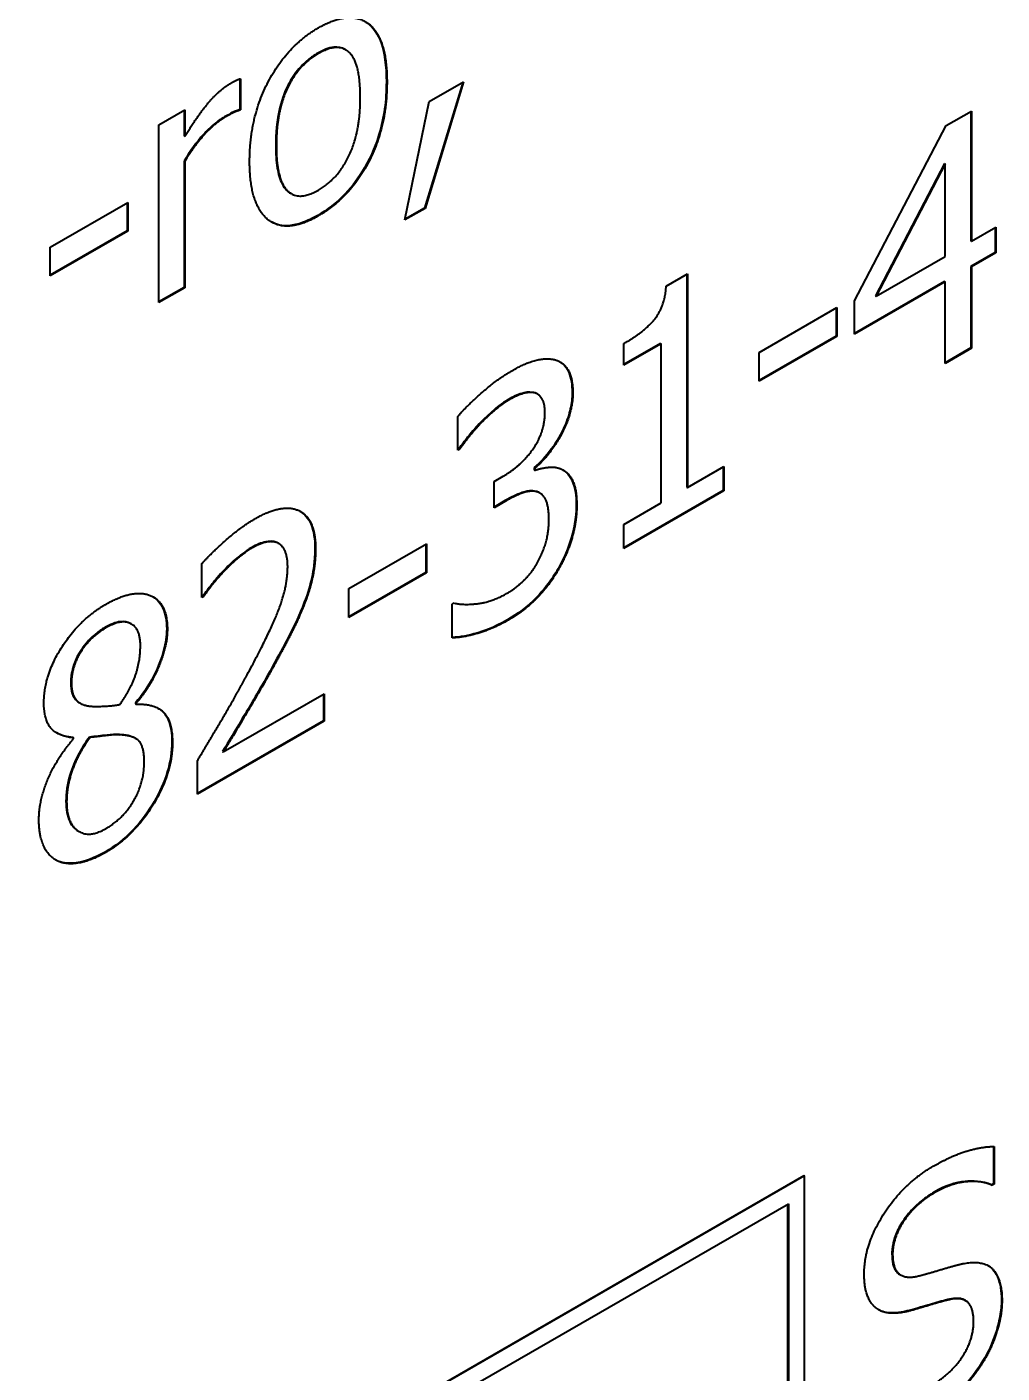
# Model space of a CAD drawing. Header units: inches. Extents: x 6934 to 18973, y 4254 to 7629.
# Drawn here: x 11230.42 to 11239.02, y 6563.37 to 6575.24 of the extents above; entities that cross this region are included whole.
import ezdxf

# ---------------------------------------------------------------- set-up
doc = ezdxf.new("R2010")
doc.units = ezdxf.units.IN
doc.header["$MEASUREMENT"] = 0
doc.layers.add('POWER SUPPLY CASE OUTLINE$0$가시적인 것(ISO)', color=3, linetype='Continuous', lineweight=40, true_color=0x00ff00)
doc.layers.add('POWER SUPPLY CASE OUTLINE$0$가시적인 좁은 것(ISO)', color=3, linetype='Continuous', lineweight=35, true_color=0x00ff00)

msp = doc.modelspace()

# ---------------------------------------------------------------- linework, layer by layer
at = {"layer": 'POWER SUPPLY CASE OUTLINE$0$가시적인 것(ISO)'}
for p, q in [((11233.225, 6575.046), (11233.231, 6575.042)), ((11232.295, 6574.785), (11232.295, 6574.516)), ((11232.301, 6574.787), (11232.301, 6574.513)), ((11234.263, 6574.755), (11233.925, 6573.646)), ((11234.271, 6574.76), (11233.931, 6573.643)), ((11233.968, 6574.585), (11234.271, 6574.76)), ((11231.581, 6574.381), (11231.81, 6574.513)), ((11231.804, 6574.51), (11231.804, 6574.282)), ((11231.81, 6574.513), (11231.81, 6574.279)), ((11232.295, 6574.516), (11232.284, 6574.509)), ((11232.284, 6574.509), (11232.289, 6574.506)), ((11232.301, 6574.513), (11232.289, 6574.506)), ((11232.295, 6574.516), (11232.301, 6574.513)), ((11233.753, 6573.541), (11233.968, 6574.585)), ((11238.531, 6574.373), (11238.754, 6574.502)), ((11238.754, 6574.502), (11238.754, 6573.354)), ((11238.749, 6574.499), (11238.749, 6573.357)), ((11231.581, 6572.811), (11231.581, 6574.381)), ((11231.804, 6574.282), (11231.81, 6574.279)), ((11237.721, 6572.828), (11238.531, 6574.373)), ((11231.804, 6574.06), (11231.804, 6572.946)), ((11231.804, 6574.06), (11231.81, 6574.057)), ((11231.81, 6574.057), (11231.81, 6572.942)), ((11238.515, 6574.04), (11237.907, 6572.872)), ((11238.521, 6574.037), (11237.912, 6572.869)), ((11238.515, 6574.04), (11238.521, 6574.037)), ((11238.521, 6573.219), (11238.521, 6574.037)), ((11230.622, 6573.301), (11231.307, 6573.696)), ((11231.301, 6573.692), (11231.301, 6573.444)), ((11231.307, 6573.696), (11231.307, 6573.441)), ((11232.744, 6573.776), (11232.75, 6573.772)), ((11233.931, 6573.643), (11233.753, 6573.541)), ((11233.925, 6573.646), (11233.755, 6573.548)), ((11233.925, 6573.646), (11233.931, 6573.643)), ((11231.301, 6573.444), (11230.622, 6573.053)), ((11231.307, 6573.441), (11230.622, 6573.047)), ((11231.301, 6573.444), (11231.307, 6573.441)), ((11238.754, 6573.354), (11238.97, 6573.478)), ((11238.964, 6573.474), (11238.964, 6573.255)), ((11238.97, 6573.478), (11238.97, 6573.252)), ((11238.749, 6573.357), (11238.754, 6573.354)), ((11230.622, 6573.047), (11230.622, 6573.301)), ((11237.912, 6572.869), (11238.521, 6573.219)), ((11238.964, 6573.255), (11238.749, 6573.131)), ((11238.97, 6573.252), (11238.754, 6573.128)), ((11238.964, 6573.255), (11238.97, 6573.252)), ((11238.749, 6573.131), (11238.749, 6572.412)), ((11238.749, 6573.131), (11238.754, 6573.128)), ((11238.754, 6573.128), (11238.754, 6572.409)), ((11236.059, 6572.957), (11236.247, 6573.065)), ((11236.242, 6573.062), (11236.242, 6571.182)), ((11236.247, 6573.065), (11236.247, 6571.179)), ((11238.515, 6572.997), (11237.721, 6572.54)), ((11238.521, 6572.994), (11237.721, 6572.533)), ((11238.515, 6572.997), (11238.521, 6572.994)), ((11238.521, 6572.275), (11238.521, 6572.994)), ((11231.804, 6572.946), (11231.581, 6572.817)), ((11231.81, 6572.942), (11231.581, 6572.811)), ((11231.804, 6572.946), (11231.81, 6572.942)), ((11237.907, 6572.872), (11237.912, 6572.869)), ((11236.879, 6572.372), (11237.565, 6572.767)), ((11237.559, 6572.764), (11237.559, 6572.516)), ((11237.565, 6572.767), (11237.565, 6572.512)), ((11237.721, 6572.533), (11237.721, 6572.828)), ((11237.559, 6572.516), (11236.879, 6572.124)), ((11237.565, 6572.512), (11236.879, 6572.118)), ((11237.559, 6572.516), (11237.565, 6572.512)), ((11235.685, 6572.258), (11235.685, 6572.45)), ((11236.008, 6572.45), (11235.685, 6572.265)), ((11236.014, 6572.447), (11235.685, 6572.258)), ((11236.008, 6572.45), (11236.014, 6572.447)), ((11236.014, 6571.045), (11236.014, 6572.447)), ((11236.879, 6572.118), (11236.879, 6572.372)), ((11238.749, 6572.412), (11238.521, 6572.281)), ((11238.754, 6572.409), (11238.521, 6572.275)), ((11238.749, 6572.412), (11238.754, 6572.409)), ((11234.916, 6572.008), (11234.922, 6572.004)), ((11234.22, 6571.509), (11234.22, 6571.806)), ((11234.408, 6571.741), (11234.414, 6571.738)), ((11234.229, 6571.521), (11234.22, 6571.516)), ((11234.235, 6571.518), (11234.22, 6571.509)), ((11234.229, 6571.521), (11234.235, 6571.518)), ((11234.895, 6571.356), (11234.901, 6571.353)), ((11234.895, 6571.356), (11234.895, 6571.336)), ((11234.895, 6571.336), (11234.901, 6571.333)), ((11234.901, 6571.353), (11234.901, 6571.333)), ((11236.247, 6571.179), (11236.568, 6571.364)), ((11236.563, 6571.361), (11236.563, 6571.153)), ((11236.568, 6571.364), (11236.568, 6571.15)), ((11234.54, 6571.234), (11234.62, 6571.28)), ((11234.54, 6571.001), (11234.54, 6571.234)), ((11236.242, 6571.182), (11236.247, 6571.179)), ((11234.637, 6571.064), (11234.54, 6571.008)), ((11234.642, 6571.06), (11234.54, 6571.001)), ((11234.937, 6571.135), (11234.943, 6571.132)), ((11236.563, 6571.153), (11235.685, 6570.648)), ((11236.568, 6571.15), (11235.685, 6570.642)), ((11236.563, 6571.153), (11236.568, 6571.15)), ((11235.685, 6570.855), (11236.014, 6571.045)), ((11235.685, 6570.642), (11235.685, 6570.855)), ((11232.635, 6570.688), (11232.64, 6570.685)), ((11233.259, 6570.288), (11233.944, 6570.682)), ((11233.938, 6570.679), (11233.938, 6570.431)), ((11233.944, 6570.682), (11233.944, 6570.428)), ((11231.961, 6570.21), (11231.961, 6570.508)), ((11233.938, 6570.431), (11233.259, 6570.04)), ((11233.944, 6570.428), (11233.259, 6570.033)), ((11233.938, 6570.431), (11233.944, 6570.428)), ((11233.259, 6570.033), (11233.259, 6570.288)), ((11231.968, 6570.221), (11231.961, 6570.216)), ((11231.974, 6570.217), (11231.961, 6570.21)), ((11231.968, 6570.221), (11231.974, 6570.217)), ((11234.17, 6570.151), (11234.188, 6570.161)), ((11234.17, 6569.854), (11234.17, 6570.151)), ((11231.331, 6569.98), (11231.336, 6569.977)), ((11230.882, 6569.28), (11230.888, 6569.277)), ((11231.374, 6569.28), (11231.374, 6569.271)), ((11231.374, 6569.28), (11231.38, 6569.277)), ((11231.38, 6569.277), (11231.38, 6569.268)), ((11232.15, 6568.848), (11233.039, 6569.36)), ((11233.033, 6569.357), (11233.033, 6569.121)), ((11233.039, 6569.36), (11233.039, 6569.118)), ((11231.374, 6569.271), (11231.38, 6569.268)), ((11233.033, 6569.121), (11231.923, 6568.481)), ((11233.039, 6569.118), (11231.923, 6568.475)), ((11233.033, 6569.121), (11233.039, 6569.118)), ((11230.823, 6568.974), (11230.828, 6568.971)), ((11230.828, 6568.962), (11230.828, 6568.971)), ((11230.968, 6568.978), (11230.974, 6568.975)), ((11231.233, 6569), (11231.239, 6568.997)), ((11231.371, 6568.968), (11231.377, 6568.965)), ((11232.144, 6568.852), (11232.15, 6568.848)), ((11231.923, 6568.475), (11231.923, 6568.772)), ((11230.871, 6568.148), (11230.877, 6568.144)), ((11238.948, 6565.365), (11238.948, 6565.036)), ((11238.954, 6565.365), (11238.954, 6565.033)), ((11205.314, 6546.704), (11237.275, 6565.109)), ((11237.281, 6565.106), (11205.32, 6546.7)), ((11237.275, 6565.109), (11237.281, 6565.106)), ((11237.281, 6561.639), (11237.281, 6565.106)), ((11238.948, 6565.036), (11238.931, 6565.026)), ((11238.931, 6565.026), (11238.936, 6565.023)), ((11238.954, 6565.033), (11238.936, 6565.023)), ((11238.948, 6565.036), (11238.954, 6565.033)), ((11205.461, 6546.618), (11237.14, 6564.861)), ((11237.134, 6561.724), (11237.134, 6564.857)), ((11237.14, 6564.861), (11237.14, 6561.721)), ((11238.123, 6564.235), (11238.129, 6564.232)), ((11238.697, 6564.008), (11238.703, 6564.005))]:
    msp.add_line(p, q, dxfattribs=at)
for points, degree in [([(11232.382, 6574.057), (11232.382, 6574.45), (11232.716, 6575.079), (11232.989, 6575.236)], 2), ([(11232.989, 6575.236), (11233.265, 6575.395), (11233.595, 6575.151), (11233.595, 6574.756)], 2), ([(11232.989, 6575.009), (11232.812, 6574.907), (11232.618, 6574.498), (11232.618, 6574.193)], 2), ([(11233.359, 6574.62), (11233.359, 6574.925), (11233.167, 6575.111), (11232.989, 6575.009)], 2), ([(11231.81, 6574.279), (11231.934, 6574.479), (11232.121, 6574.692), (11232.209, 6574.743)], 2), ([(11232.209, 6574.743), (11232.244, 6574.763), (11232.279, 6574.78), (11232.301, 6574.787)], 2), ([(11233.595, 6574.756), (11233.595, 6574.359), (11233.265, 6573.736), (11232.989, 6573.577)], 2), ([(11232.989, 6573.805), (11233.165, 6573.906), (11233.359, 6574.318), (11233.359, 6574.62)], 2), ([(11232.289, 6574.506), (11232.263, 6574.499), (11232.206, 6574.47), (11232.166, 6574.447)], 2), ([(11232.166, 6574.447), (11232.074, 6574.394), (11231.892, 6574.195), (11231.81, 6574.057)], 2), ([(11232.618, 6574.193), (11232.618, 6573.896), (11232.812, 6573.702), (11232.989, 6573.805)], 2), ([(11232.989, 6573.577), (11232.706, 6573.414), (11232.382, 6573.674), (11232.382, 6574.057)], 2), ([(11235.685, 6572.45), (11235.872, 6572.557), (11236.048, 6572.78), (11236.059, 6572.957)], 2), ([(11234.692, 6572.207), (11234.815, 6572.278), (11234.999, 6572.326), (11235.074, 6572.308)], 2), ([(11235.074, 6572.308), (11235.153, 6572.287), (11235.235, 6572.143), (11235.235, 6572.014)], 2), ([(11234.22, 6571.806), (11234.299, 6571.901), (11234.57, 6572.137), (11234.692, 6572.207)], 2), ([(11234.893, 6572.016), (11234.848, 6572.025), (11234.736, 6571.99), (11234.673, 6571.953)], 2), ([(11234.916, 6572.008), (11234.908, 6572.013), (11234.898, 6572.016), (11234.888, 6572.019)], 3), ([(11234.989, 6571.843), (11234.989, 6571.923), (11234.936, 6572.006), (11234.893, 6572.016)], 2), ([(11235.235, 6572.014), (11235.235, 6571.841), (11235.038, 6571.467), (11234.901, 6571.353)], 2), ([(11234.673, 6571.953), (11234.607, 6571.915), (11234.477, 6571.803), (11234.414, 6571.738)], 2), ([(11234.62, 6571.28), (11234.783, 6571.374), (11234.989, 6571.672), (11234.989, 6571.843)], 2), ([(11234.414, 6571.738), (11234.355, 6571.675), (11234.268, 6571.564), (11234.235, 6571.518)], 2), ([(11234.901, 6571.333), (11234.958, 6571.352), (11235.088, 6571.366), (11235.144, 6571.337)], 2), ([(11235.144, 6571.337), (11235.2, 6571.31), (11235.27, 6571.161), (11235.27, 6571.023)], 2), ([(11234.915, 6571.143), (11234.864, 6571.156), (11234.725, 6571.108), (11234.642, 6571.06)], 2), ([(11234.937, 6571.135), (11234.929, 6571.14), (11234.92, 6571.144), (11234.91, 6571.146)], 3), ([(11235.024, 6570.902), (11235.024, 6571.015), (11234.967, 6571.13), (11234.915, 6571.143)], 2), ([(11232.424, 6570.901), (11232.678, 6571.047), (11232.964, 6570.901), (11232.964, 6570.637)], 2), ([(11235.27, 6571.023), (11235.27, 6570.883), (11235.187, 6570.595), (11235.11, 6570.46)], 2), ([(11231.961, 6570.508), (11232.036, 6570.594), (11232.304, 6570.832), (11232.424, 6570.901)], 2), ([(11234.924, 6570.519), (11234.972, 6570.609), (11235.024, 6570.788), (11235.024, 6570.902)], 2), ([(11232.628, 6570.691), (11232.586, 6570.709), (11232.474, 6570.687), (11232.407, 6570.648)], 2), ([(11232.407, 6570.648), (11232.342, 6570.611), (11232.21, 6570.498), (11232.15, 6570.434)], 2), ([(11232.635, 6570.688), (11232.631, 6570.69), (11232.627, 6570.692), (11232.623, 6570.694)], 3), ([(11232.718, 6570.48), (11232.718, 6570.568), (11232.671, 6570.673), (11232.628, 6570.691)], 2), ([(11232.964, 6570.637), (11232.964, 6570.513), (11232.914, 6570.277), (11232.87, 6570.164)], 2), ([(11232.36, 6569.527), (11232.567, 6569.909), (11232.718, 6570.312), (11232.718, 6570.48)], 2), ([(11234.65, 6570.244), (11234.725, 6570.287), (11234.874, 6570.427), (11234.924, 6570.519)], 2), ([(11232.15, 6570.434), (11232.099, 6570.381), (11232.003, 6570.258), (11231.974, 6570.217)], 2), ([(11235.11, 6570.46), (11235.031, 6570.319), (11234.807, 6570.092), (11234.664, 6570.01)], 2), ([(11231.111, 6570.148), (11231.358, 6570.29), (11231.656, 6570.163), (11231.656, 6569.929)], 2), ([(11234.188, 6570.161), (11234.264, 6570.14), (11234.522, 6570.17), (11234.65, 6570.244)], 2), ([(11230.566, 6569.283), (11230.566, 6569.518), (11230.874, 6570.011), (11231.111, 6570.148)], 2), ([(11232.87, 6570.164), (11232.826, 6570.047), (11232.699, 6569.794), (11232.628, 6569.666)], 2), ([(11231.418, 6569.789), (11231.418, 6569.93), (11231.255, 6570.024), (11231.11, 6569.94)], 2), ([(11234.664, 6570.01), (11234.528, 6569.931), (11234.261, 6569.854), (11234.17, 6569.854)], 2), ([(11231.11, 6569.94), (11230.978, 6569.864), (11230.809, 6569.599), (11230.809, 6569.455)], 2), ([(11231.656, 6569.929), (11231.656, 6569.788), (11231.513, 6569.432), (11231.38, 6569.277)], 2), ([(11231.238, 6569.266), (11231.343, 6569.42), (11231.418, 6569.662), (11231.418, 6569.789)], 2), ([(11232.628, 6569.666), (11232.514, 6569.456), (11232.234, 6568.986), (11232.15, 6568.848)], 2), ([(11231.923, 6568.772), (11232.043, 6568.972), (11232.257, 6569.337), (11232.36, 6569.527)], 2), ([(11230.809, 6569.455), (11230.809, 6569.352), (11230.896, 6569.257), (11230.982, 6569.25)], 2), ([(11230.828, 6568.971), (11230.695, 6568.984), (11230.566, 6569.123), (11230.566, 6569.283)], 2), ([(11230.982, 6569.25), (11231.019, 6569.247), (11231.175, 6569.253), (11231.238, 6569.266)], 2), ([(11231.38, 6569.268), (11231.538, 6569.275), (11231.701, 6569.124), (11231.701, 6568.931)], 2), ([(11230.522, 6568.246), (11230.522, 6568.416), (11230.679, 6568.791), (11230.828, 6568.962)], 2), ([(11230.823, 6568.974), (11230.772, 6568.979), (11230.721, 6568.991), (11230.679, 6569.015)], 3), ([(11230.974, 6568.975), (11230.874, 6568.841), (11230.767, 6568.552), (11230.767, 6568.408)], 2), ([(11231.239, 6568.997), (11231.198, 6569.001), (11231.06, 6568.984), (11230.974, 6568.975)], 2), ([(11231.701, 6568.931), (11231.701, 6568.663), (11231.364, 6568.106), (11231.111, 6567.96)], 2), ([(11231.371, 6568.968), (11231.336, 6568.988), (11231.288, 6568.998), (11231.233, 6569)], 3), ([(11231.452, 6568.76), (11231.452, 6568.889), (11231.364, 6568.991), (11231.239, 6568.997)], 2), ([(11231.114, 6568.171), (11231.267, 6568.258), (11231.452, 6568.577), (11231.452, 6568.76)], 2), ([(11230.767, 6568.408), (11230.767, 6568.218), (11230.965, 6568.084), (11231.114, 6568.171)], 2), ([(11230.677, 6567.89), (11230.601, 6567.931), (11230.522, 6568.116), (11230.522, 6568.246)], 2), ([(11230.672, 6567.893), (11230.67, 6567.894), (11230.669, 6567.894), (11230.668, 6567.895)], 3), ([(11231.111, 6567.96), (11230.977, 6567.883), (11230.755, 6567.848), (11230.677, 6567.89)], 2), ([(11238.416, 6565.191), (11238.568, 6565.279), (11238.838, 6565.365), (11238.954, 6565.365)], 2), ([(11237.807, 6564.242), (11237.807, 6564.496), (11238.15, 6565.038), (11238.416, 6565.191)], 2), ([(11238.936, 6565.023), (11238.85, 6565.064), (11238.58, 6565.045), (11238.432, 6564.959)], 2), ([(11238.432, 6564.959), (11238.264, 6564.863), (11238.058, 6564.563), (11238.058, 6564.415)], 2), ([(11238.058, 6564.415), (11238.058, 6564.283), (11238.179, 6564.195), (11238.294, 6564.225)], 2), ([(11238.294, 6564.225), (11238.37, 6564.245), (11238.592, 6564.312), (11238.665, 6564.329)], 2), ([(11238.665, 6564.329), (11238.851, 6564.37), (11239.024, 6564.203), (11239.024, 6564.008)], 2), ([(11237.924, 6563.931), (11237.868, 6563.968), (11237.807, 6564.12), (11237.807, 6564.242)], 2), ([(11238.223, 6563.918), (11238.129, 6563.893), (11237.981, 6563.894), (11237.924, 6563.931)], 2), ([(11238.55, 6564.012), (11238.467, 6563.991), (11238.327, 6563.948), (11238.223, 6563.918)], 2), ([(11238.773, 6563.82), (11238.773, 6563.945), (11238.666, 6564.04), (11238.55, 6564.012)], 2), ([(11239.024, 6564.008), (11239.024, 6563.884), (11238.938, 6563.597), (11238.86, 6563.469)], 2), ([(11238.37, 6563.238), (11238.57, 6563.353), (11238.773, 6563.662), (11238.773, 6563.82)], 2), ([(11238.86, 6563.469), (11238.773, 6563.328), (11238.553, 6563.103), (11238.388, 6563.007)], 2)]:
    msp.add_open_spline(points, degree=degree, dxfattribs=at)
for points, knots in [([(11233.401, 6575.292), (11233.403, 6575.29), (11233.406, 6575.289), (11233.452, 6575.259), (11233.499, 6575.212), (11233.575, 6575.024), (11233.589, 6574.894), (11233.589, 6574.759)], [-0.116905, -0.116905, -0.116905, -0.116905, -0.1136226, -0.1136226, -0.0617594, -0.0617594, 0, 0, 0, 0]), ([(11232.983, 6575.012), (11232.954, 6574.995), (11232.924, 6574.975), (11232.868, 6574.928), (11232.842, 6574.903), (11232.781, 6574.832), (11232.749, 6574.784), (11232.697, 6574.683), (11232.67, 6574.618), (11232.621, 6574.418), (11232.612, 6574.3), (11232.612, 6574.196)], [-0.1718603, -0.1718603, -0.1718603, -0.1718603, -0.1450483, -0.1450483, -0.1202898, -0.1202898, -0.083085, -0.083085, -0.0475005, -0.0475005, 0, 0, 0, 0]), ([(11233.225, 6575.046), (11233.225, 6575.046), (11233.225, 6575.046), (11233.196, 6575.062), (11233.163, 6575.068), (11233.081, 6575.06), (11233.032, 6575.04), (11232.983, 6575.012)], [-0.04733155, -0.04733155, -0.04733155, -0.04733155, -0.04729209, -0.04729209, -0.02585599, -0.02585599, 0, 0, 0, 0]), ([(11233.589, 6574.759), (11233.589, 6574.682), (11233.585, 6574.601), (11233.563, 6574.445), (11233.547, 6574.37), (11233.501, 6574.217), (11233.463, 6574.115), (11233.347, 6573.916), (11233.29, 6573.839), (11233.148, 6573.69), (11233.066, 6573.628), (11232.983, 6573.581)], [-0.2344064, -0.2344064, -0.2344064, -0.2344064, -0.1790611, -0.1790611, -0.1302839, -0.1302839, -0.0811533, -0.0811533, -0.0439624, -0.0439624, 0, 0, 0, 0]), ([(11232.284, 6574.509), (11232.258, 6574.502), (11232.237, 6574.492), (11232.207, 6574.476), (11232.183, 6574.463), (11232.161, 6574.45)], [-0.01587489, -0.01587489, -0.01587489, -0.01587489, -0.01165002, -0.01165002, 0, 0, 0, 0]), ([(11232.161, 6574.45), (11232.129, 6574.432), (11232.099, 6574.411), (11232.033, 6574.356), (11232.002, 6574.325), (11231.912, 6574.227), (11231.855, 6574.146), (11231.804, 6574.06)], [-0.06491585, -0.06491585, -0.06491585, -0.06491585, -0.05221913, -0.05221913, -0.03753475, -0.03753475, 0, 0, 0, 0]), ([(11232.612, 6574.196), (11232.612, 6574.128), (11232.616, 6574.059), (11232.635, 6573.947), (11232.649, 6573.898), (11232.694, 6573.811), (11232.722, 6573.788), (11232.744, 6573.776)], [-0.09215979, -0.09215979, -0.09215979, -0.09215979, -0.07620997, -0.07620997, -0.06294949, -0.06294949, -0.04700202, -0.04700202, -0.04700202, -0.04700202]), ([(11232.983, 6573.581), (11232.938, 6573.555), (11232.893, 6573.533), (11232.808, 6573.503), (11232.768, 6573.493), (11232.671, 6573.486), (11232.62, 6573.497), (11232.575, 6573.523)], [-0.2485918, -0.2485918, -0.2485918, -0.2485918, -0.2102442, -0.2102442, -0.174715, -0.174715, -0.1206371, -0.1206371, -0.1206371, -0.1206371]), ([(11235.12, 6572.289), (11235.129, 6572.284), (11235.138, 6572.278), (11235.168, 6572.252), (11235.186, 6572.227), (11235.221, 6572.147), (11235.229, 6572.085), (11235.229, 6572.017)], [-0.05646243, -0.05646243, -0.05646243, -0.05646243, -0.04958587, -0.04958587, -0.03093139, -0.03093139, 0, 0, 0, 0]), ([(11234.888, 6572.019), (11234.845, 6572.028), (11234.805, 6572.016), (11234.747, 6571.998), (11234.707, 6571.98), (11234.668, 6571.957)], [-0.03116076, -0.03116076, -0.03116076, -0.03116076, -0.02118185, -0.02118185, 0, 0, 0, 0]), ([(11235.229, 6572.017), (11235.229, 6571.972), (11235.224, 6571.924), (11235.202, 6571.826), (11235.186, 6571.776), (11235.135, 6571.659), (11235.094, 6571.584), (11234.999, 6571.455), (11234.949, 6571.401), (11234.895, 6571.356)], [-0.1064147, -0.1064147, -0.1064147, -0.1064147, -0.0833746, -0.0833746, -0.0607604, -0.0607604, -0.0294927, -0.0294927, 0, 0, 0, 0]), ([(11234.668, 6571.957), (11234.604, 6571.92), (11234.557, 6571.88), (11234.493, 6571.825), (11234.45, 6571.784), (11234.408, 6571.741)], [-0.03494852, -0.03494852, -0.03494852, -0.03494852, -0.02387701, -0.02387701, 0, 0, 0, 0]), ([(11234.408, 6571.741), (11234.35, 6571.679), (11234.318, 6571.638), (11234.28, 6571.59), (11234.254, 6571.555), (11234.229, 6571.521)], [-0.02322228, -0.02322228, -0.02322228, -0.02322228, -0.01600932, -0.01600932, 0, 0, 0, 0]), ([(11235.15, 6571.334), (11235.165, 6571.325), (11235.178, 6571.314), (11235.212, 6571.275), (11235.225, 6571.248), (11235.256, 6571.179), (11235.265, 6571.103), (11235.265, 6571.027)], [-0.04712532, -0.04712532, -0.04712532, -0.04712532, -0.04294309, -0.04294309, -0.03515163, -0.03515163, 0, 0, 0, 0]), ([(11234.91, 6571.146), (11234.892, 6571.15), (11234.873, 6571.152), (11234.825, 6571.147), (11234.799, 6571.139), (11234.739, 6571.118), (11234.687, 6571.093), (11234.637, 6571.064)], [-0.0368409, -0.0368409, -0.0368409, -0.0368409, -0.03280648, -0.03280648, -0.02690103, -0.02690103, 0, 0, 0, 0]), ([(11232.828, 6570.97), (11232.869, 6570.946), (11232.9, 6570.91), (11232.948, 6570.799), (11232.959, 6570.723), (11232.959, 6570.64)], [-0.06849731, -0.06849731, -0.06849731, -0.06849731, -0.03792369, -0.03792369, 0, 0, 0, 0]), ([(11235.265, 6571.027), (11235.265, 6570.902), (11235.24, 6570.801), (11235.195, 6570.647), (11235.156, 6570.554), (11235.105, 6570.463)], [-0.06339415, -0.06339415, -0.06339415, -0.06339415, -0.03915717, -0.03915717, 0, 0, 0, 0]), ([(11232.623, 6570.694), (11232.588, 6570.709), (11232.552, 6570.707), (11232.485, 6570.693), (11232.443, 6570.675), (11232.401, 6570.651)], [-0.03768888, -0.03768888, -0.03768888, -0.03768888, -0.02216297, -0.02216297, 0, 0, 0, 0]), ([(11232.401, 6570.651), (11232.34, 6570.616), (11232.292, 6570.576), (11232.227, 6570.521), (11232.185, 6570.481), (11232.144, 6570.437)], [-0.0350196, -0.0350196, -0.0350196, -0.0350196, -0.02350936, -0.02350936, 0, 0, 0, 0]), ([(11232.959, 6570.64), (11232.959, 6570.524), (11232.942, 6570.439), (11232.917, 6570.322), (11232.895, 6570.245), (11232.865, 6570.167)], [-0.0491395, -0.0491395, -0.0491395, -0.0491395, -0.03196076, -0.03196076, 0, 0, 0, 0]), ([(11235.105, 6570.463), (11235.078, 6570.416), (11235.049, 6570.372), (11234.98, 6570.28), (11234.944, 6570.239), (11234.832, 6570.126), (11234.745, 6570.063), (11234.659, 6570.013)], [-0.07795615, -0.07795615, -0.07795615, -0.07795615, -0.06318993, -0.06318993, -0.04593718, -0.04593718, 0, 0, 0, 0]), ([(11232.144, 6570.437), (11232.094, 6570.385), (11232.058, 6570.339), (11232.021, 6570.291), (11231.992, 6570.253), (11231.968, 6570.221)], [-0.0232837, -0.0232837, -0.0232837, -0.0232837, -0.01528095, -0.01528095, 0, 0, 0, 0]), ([(11231.529, 6570.216), (11231.529, 6570.215), (11231.53, 6570.215), (11231.568, 6570.192), (11231.597, 6570.159), (11231.64, 6570.063), (11231.65, 6570.001), (11231.65, 6569.932)], [-0.06034394, -0.06034394, -0.06034394, -0.06034394, -0.0598059, -0.0598059, -0.0316172, -0.0316172, 0, 0, 0, 0]), ([(11232.865, 6570.167), (11232.822, 6570.053), (11232.775, 6569.96), (11232.714, 6569.838), (11232.669, 6569.754), (11232.623, 6569.67)], [-0.05140977, -0.05140977, -0.05140977, -0.05140977, -0.03593693, -0.03593693, 0, 0, 0, 0]), ([(11231.331, 6569.98), (11231.33, 6569.981), (11231.329, 6569.981), (11231.304, 6569.995), (11231.275, 6570), (11231.199, 6569.991), (11231.151, 6569.971), (11231.104, 6569.944)], [-0.04383365, -0.04383365, -0.04383365, -0.04383365, -0.0433829, -0.0433829, -0.02485532, -0.02485532, 0, 0, 0, 0]), ([(11234.659, 6570.013), (11234.529, 6569.938), (11234.432, 6569.908), (11234.316, 6569.874), (11234.238, 6569.858), (11234.17, 6569.857)], [-0.06499729, -0.06499729, -0.06499729, -0.06499729, -0.04112639, -0.04112639, -0.00111349, -0.00111349, -0.00111349, -0.00111349]), ([(11231.104, 6569.944), (11231.077, 6569.928), (11231.05, 6569.91), (11230.999, 6569.868), (11230.975, 6569.846), (11230.912, 6569.775), (11230.886, 6569.733), (11230.852, 6569.673), (11230.835, 6569.634), (11230.809, 6569.547), (11230.804, 6569.501), (11230.804, 6569.458)], [-0.05615887, -0.05615887, -0.05615887, -0.05615887, -0.05054734, -0.05054734, -0.04538388, -0.04538388, -0.03601597, -0.03601597, -0.01962002, -0.01962002, 0, 0, 0, 0]), ([(11231.65, 6569.932), (11231.65, 6569.872), (11231.64, 6569.807), (11231.608, 6569.689), (11231.581, 6569.605), (11231.488, 6569.427), (11231.435, 6569.35), (11231.374, 6569.28)], [-0.12763, -0.12763, -0.12763, -0.12763, -0.0755055, -0.0755055, -0.0358914, -0.0358914, 0, 0, 0, 0]), ([(11232.623, 6569.67), (11232.51, 6569.462), (11232.43, 6569.329), (11232.301, 6569.112), (11232.214, 6568.966), (11232.144, 6568.852)], [-0.09639597, -0.09639597, -0.09639597, -0.09639597, -0.05005426, -0.05005426, 0, 0, 0, 0]), ([(11230.804, 6569.458), (11230.804, 6569.423), (11230.807, 6569.39), (11230.827, 6569.33), (11230.842, 6569.312), (11230.864, 6569.291), (11230.873, 6569.285), (11230.882, 6569.28)], [-0.05119082, -0.05119082, -0.05119082, -0.05119082, -0.03994161, -0.03994161, -0.02755332, -0.02755332, -0.02071346, -0.02071346, -0.02071346, -0.02071346]), ([(11231.576, 6569.231), (11231.579, 6569.229), (11231.581, 6569.228), (11231.625, 6569.2), (11231.648, 6569.166), (11231.687, 6569.076), (11231.696, 6569.007), (11231.696, 6568.934)], [-0.0568812, -0.0568812, -0.0568812, -0.0568812, -0.05567703, -0.05567703, -0.03352345, -0.03352345, 0, 0, 0, 0]), ([(11230.968, 6568.978), (11230.929, 6568.926), (11230.895, 6568.872), (11230.843, 6568.772), (11230.816, 6568.712), (11230.771, 6568.561), (11230.761, 6568.484), (11230.761, 6568.411)], [-0.1024099, -0.1024099, -0.1024099, -0.1024099, -0.06237, -0.06237, -0.0333453, -0.0333453, 0, 0, 0, 0]), ([(11231.233, 6569), (11231.2, 6569.003), (11231.159, 6569), (11231.071, 6568.989), (11231.02, 6568.983), (11230.968, 6568.978)], [-0.04964421, -0.04964421, -0.04964421, -0.04964421, -0.02961495, -0.02961495, 0, 0, 0, 0]), ([(11231.696, 6568.934), (11231.696, 6568.851), (11231.683, 6568.763), (11231.628, 6568.58), (11231.588, 6568.492), (11231.493, 6568.329), (11231.433, 6568.242), (11231.276, 6568.077), (11231.192, 6568.013), (11231.106, 6567.963)], [-0.1886704, -0.1886704, -0.1886704, -0.1886704, -0.1385152, -0.1385152, -0.0900014, -0.0900014, -0.0454715, -0.0454715, 0, 0, 0, 0]), ([(11230.761, 6568.411), (11230.761, 6568.376), (11230.764, 6568.343), (11230.775, 6568.284), (11230.783, 6568.257), (11230.815, 6568.189), (11230.844, 6568.163), (11230.871, 6568.148)], [-0.08712441, -0.08712441, -0.08712441, -0.08712441, -0.07639415, -0.07639415, -0.06636638, -0.06636638, -0.04705919, -0.04705919, -0.04705919, -0.04705919]), ([(11231.106, 6567.963), (11231.012, 6567.91), (11230.921, 6567.874), (11230.774, 6567.86), (11230.719, 6567.868), (11230.672, 6567.893)], [-0.08439858, -0.08439858, -0.08439858, -0.08439858, -0.03474466, -0.03474466, 0, 0, 0, 0]), ([(11238.931, 6565.026), (11238.851, 6565.064), (11238.756, 6565.062), (11238.612, 6565.049), (11238.521, 6565.017), (11238.426, 6564.963)], [-0.08292466, -0.08292466, -0.08292466, -0.08292466, -0.05032472, -0.05032472, 0, 0, 0, 0]), ([(11238.426, 6564.963), (11238.387, 6564.94), (11238.348, 6564.914), (11238.277, 6564.856), (11238.244, 6564.825), (11238.174, 6564.746), (11238.144, 6564.701), (11238.1, 6564.624), (11238.083, 6564.585), (11238.058, 6564.5), (11238.052, 6564.458), (11238.052, 6564.418)], [-0.08010475, -0.08010475, -0.08010475, -0.08010475, -0.06503678, -0.06503678, -0.05156581, -0.05156581, -0.03474529, -0.03474529, -0.01828319, -0.01828319, 0, 0, 0, 0]), ([(11238.052, 6564.418), (11238.052, 6564.386), (11238.055, 6564.356), (11238.067, 6564.304), (11238.076, 6564.283), (11238.095, 6564.258), (11238.105, 6564.246), (11238.123, 6564.235)], [-0.13333527, -0.13333527, -0.13333527, -0.13333527, -0.09002277, -0.09002277, -0.05116542, -0.05116542, -0.03413062, -0.03413062, -0.03413062, -0.03413062]), ([(11238.9, 6564.315), (11238.945, 6564.288), (11238.969, 6564.247), (11239.009, 6564.158), (11239.019, 6564.088), (11239.019, 6564.012)], [-0.05521938, -0.05521938, -0.05521938, -0.05521938, -0.03497338, -0.03497338, 0, 0, 0, 0]), ([(11238.545, 6564.015), (11238.494, 6564.002), (11238.443, 6563.988), (11238.336, 6563.956), (11238.272, 6563.937), (11238.218, 6563.922)], [-0.05772384, -0.05772384, -0.05772384, -0.05772384, -0.02990801, -0.02990801, 0, 0, 0, 0]), ([(11238.697, 6564.008), (11238.689, 6564.013), (11238.68, 6564.017), (11238.633, 6564.03), (11238.589, 6564.026), (11238.545, 6564.015)], [-0.03091257, -0.03091257, -0.03091257, -0.03091257, -0.02424982, -0.02424982, 0, 0, 0, 0]), ([(11239.019, 6564.012), (11239.019, 6563.966), (11239.014, 6563.918), (11238.995, 6563.811), (11238.98, 6563.758), (11238.939, 6563.631), (11238.902, 6563.55), (11238.854, 6563.473)], [-0.06710347, -0.06710347, -0.06710347, -0.06710347, -0.0519047, -0.0519047, -0.03417133, -0.03417133, 0, 0, 0, 0]), ([(11238.218, 6563.922), (11238.129, 6563.898), (11238.075, 6563.897), (11238.005, 6563.897), (11237.966, 6563.907), (11237.931, 6563.927)], [-0.0441623, -0.0441623, -0.0441623, -0.0441623, -0.02934436, -0.02934436, -0.00305014, -0.00305014, -0.00305014, -0.00305014]), ([(11238.854, 6563.473), (11238.772, 6563.338), (11238.695, 6563.256), (11238.576, 6563.135), (11238.48, 6563.067), (11238.382, 6563.011)], [-0.0751091, -0.0751091, -0.0751091, -0.0751091, -0.05175688, -0.05175688, 0, 0, 0, 0])]:
    msp.add_open_spline(points, degree=3, knots=knots, dxfattribs=at)
at = {"layer": 'POWER SUPPLY CASE OUTLINE$0$가시적인 좁은 것(ISO)'}
for p, q in [((11232.983, 6575.012), (11232.989, 6575.009)), ((11233.589, 6574.759), (11233.595, 6574.756)), ((11232.161, 6574.45), (11232.166, 6574.447)), ((11232.612, 6574.196), (11232.618, 6574.193)), ((11232.983, 6573.581), (11232.989, 6573.577)), ((11234.888, 6572.019), (11234.893, 6572.016)), ((11235.229, 6572.017), (11235.235, 6572.014)), ((11234.668, 6571.957), (11234.673, 6571.953)), ((11234.637, 6571.064), (11234.642, 6571.06)), ((11234.91, 6571.146), (11234.915, 6571.143)), ((11235.265, 6571.027), (11235.27, 6571.023)), ((11232.401, 6570.651), (11232.407, 6570.648)), ((11232.623, 6570.694), (11232.628, 6570.691)), ((11232.959, 6570.64), (11232.964, 6570.637)), ((11235.105, 6570.463), (11235.11, 6570.46)), ((11232.144, 6570.437), (11232.15, 6570.434)), ((11232.865, 6570.167), (11232.87, 6570.164)), ((11234.659, 6570.013), (11234.664, 6570.01)), ((11231.104, 6569.944), (11231.11, 6569.94)), ((11231.65, 6569.932), (11231.656, 6569.929)), ((11232.623, 6569.67), (11232.628, 6569.666)), ((11230.804, 6569.458), (11230.809, 6569.455)), ((11231.696, 6568.934), (11231.701, 6568.931)), ((11230.761, 6568.411), (11230.767, 6568.408)), ((11230.672, 6567.893), (11230.677, 6567.89)), ((11231.106, 6567.963), (11231.111, 6567.96)), ((11238.426, 6564.963), (11238.432, 6564.959)), ((11238.052, 6564.418), (11238.058, 6564.415)), ((11238.545, 6564.015), (11238.55, 6564.012)), ((11239.019, 6564.012), (11239.024, 6564.008)), ((11238.218, 6563.922), (11238.223, 6563.918)), ((11238.854, 6563.473), (11238.86, 6563.469))]:
    msp.add_line(p, q, dxfattribs=at)

doc.saveas('drawing.dxf')
